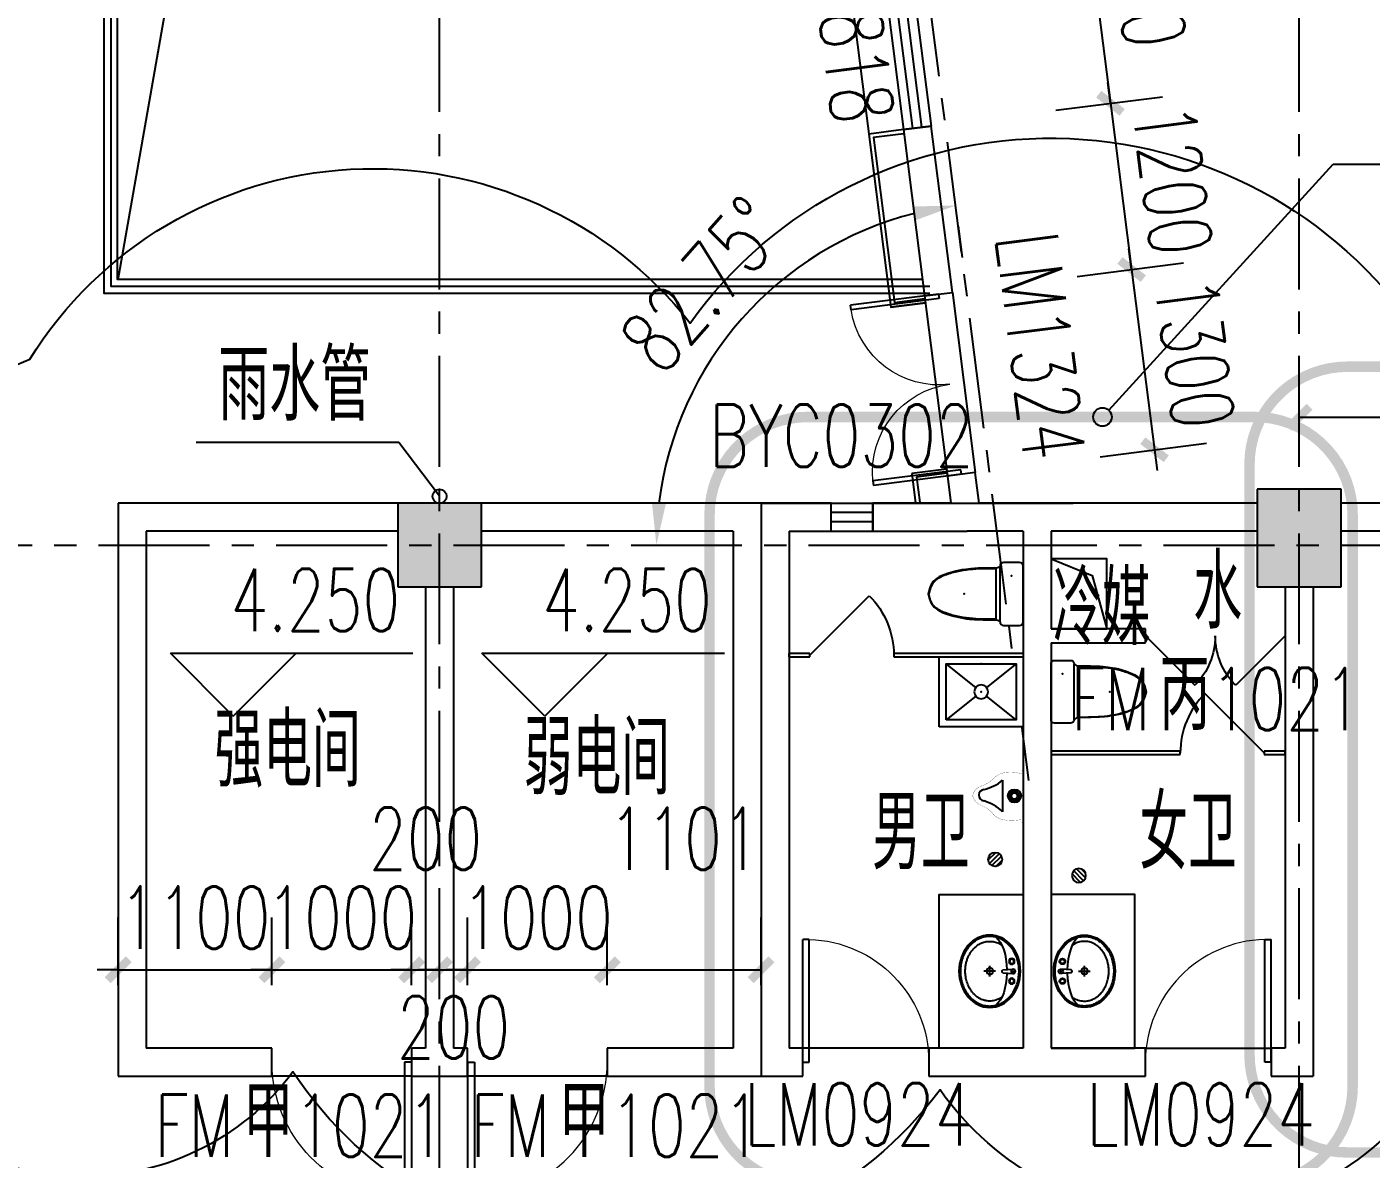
# Model space of a CAD drawing. Header units: millimetres. Extents: x -1048436 to -185795, y -983427 to 400387.
# Drawn here: x -695416 to -685797, y -341189 to -333085 of the extents above; entities that cross this region are included whole.
import ezdxf

# ---------------------------------------------------------------- set-up
doc = ezdxf.new("R2010")
doc.units = ezdxf.units.MM
doc.header["$LTSCALE"] = 500
doc.linetypes.add('DASH', pattern=[0.35, 0.25, -0.1])
doc.linetypes.add('一层轴网$0$CENTER', pattern=[50.8, 31.75, -6.35, 6.35, -6.35])
for name, color, linetype in [('COLUMN', 254, 'Continuous'), ('DIM_IDEN', 3, 'Continuous'), ('DIM_LEAD', 3, 'Continuous'), ('FUR', 55, 'Continuous'), ('PUB_DIM', 3, 'Continuous'), ('PUB_HATCH', 8, 'Continuous'), ('PUB_TEXT', 7, 'Continuous'), ('WINDOW', 4, 'Continuous'), ('WINDOW_TEXT', 7, 'Continuous'), ('一层轴网$0$PUB_DIM', 3, 'Continuous'), ('一层轴网$0$建-轴线', 1, '一层轴网$0$CENTER'), ('建-墙', 254, 'Continuous'), ('建-墙-卫生间隔断', 220, 'Continuous'), ('建-屋面-排水沟落水口', 175, 'Continuous'), ('建-幕墙', 140, 'Continuous'), ('建-文字', 4, 'Continuous'), ('建-楼梯-扶手栏杆', 3, 'Continuous'), ('建-洁具', 55, 'Continuous'), ('建-符号', 13, 'Continuous'), ('建-符号-箭头', 13, 'Continuous'), ('建-符号-门编号', 13, 'Continuous'), ('建-门扇', 32, 'Continuous'), ('建筑-洞口', 3, 'Continuous')]:
    doc.layers.add(name, color=color, linetype=linetype)
doc.layers.add('建-修改云', color=30, linetype='Continuous', plot=False)
doc.layers.add('建-非打-01', color=6, linetype='Continuous', plot=False)
doc.styles.add('_TCH_DIM', font='SIMPLEX', dxfattribs={"bigfont": 'GBCBIG'})
doc.styles.add('_TCH_DIM_T3', font='SIMPLEX', dxfattribs={"width": 0.705882, "bigfont": 'GBCBIG'})
doc.styles.add('_TCH_WINDOW', font='SIMPLEX', dxfattribs={"height": 3.5, "bigfont": 'GBCBIG'})
doc.styles.add('XD2008', font='xd-hzs.shx', dxfattribs={"width": 0.7, "bigfont": 'xd-hztxt.shx'})
doc.styles.add('一层轴网$0$_TCH_DIM_T3', font='SIMPLEX', dxfattribs={"width": 0.705882, "bigfont": 'GBCBIG'})
doc.dimstyles.new('_TCH_ARCH&&150', dxfattribs={"dimtxt": 446.25, "dimasz": 150, "dimexe": 375, "dimexo": 450, "dimgap": 150, "dimtad": 1, "dimdec": 0, "dimzin": 0, "dimdsep": 46, "dimtxsty": '_TCH_DIM_T3', "dimblk": 'ARCHTICK', "dimcen": 0.09, "dimclrt": 7, "dimazin": 2, "dimtfac": 1, "dimtdec": 0, "dimtix": 1, "dimtmove": 2, "dimatfit": 3, "dimldrblk": 'ARCHTICK', "dimfxl": 1, "dimtolj": 1, "dimtzin": 0, "dimarcsym": 0})
doc.dimstyles.new('一层轴网$0$_TCH_ARROW&&150', dxfattribs={"dimtxt": 446.25, "dimasz": 300, "dimexe": 375, "dimexo": 450, "dimgap": 150, "dimtad": 1, "dimdec": 0, "dimzin": 0, "dimdsep": 46, "dimtxsty": '一层轴网$0$_TCH_DIM_T3', "dimcen": 0.09, "dimclrt": 7, "dimazin": 2, "dimtfac": 1, "dimtdec": 0, "dimtix": 1, "dimtmove": 2, "dimatfit": 3, "dimfxl": 1, "dimtolj": 1, "dimtzin": 0, "dimarcsym": 0})

# ---------------------------------------------------------------- blocks, each defined once
blk = doc.blocks.new('$lvtry$00000173')
at = {"color": 0}
for p, q in [((-10.7, -125), (-15.7, -50.1)), ((12, -125), (16, -50.1)), ((1.6, -177.1), (1.6, -260.4)), ((-35.1, -218.8), (40, -218.8))]:
    blk.add_line(p, q, dxfattribs=at)
for centre, radius in [((-69, -61.6), 20.6), ((-69, -61.6), 15.6), ((0.1, -50.1), 15.8), ((72.2, -61.6), 20.6), ((72.2, -61.6), 15.6), ((1.6, -218.8), 23.4)]:
    blk.add_circle(centre, radius, dxfattribs=at)
blk.add_arc((0.6, -116.9), 13.9, 215.48604, 324.51396, dxfattribs=at)
blk.add_ellipse((1.6, -218.8), major_axis=(-259, 0), ratio=0.848663, dxfattribs=at)
for start_param, end_param in [(4.764585, 5.931457), (3.493317, 4.671733)]:
    blk.add_ellipse((1.6, -214.5), major_axis=(-259, 0), ratio=0.459125, start_param=start_param, end_param=end_param, dxfattribs=at)
for points, knots in [([(-247.4, -218.8, 0), (-247.4, -226.1, 0), (-246.9, -233.4, 0), (-244.5, -252.6, 0), (-241.8, -264.5, 0), (-234, -287.6, 0), (-228.9, -298.9, 0), (-216.4, -320.7, 0), (-209.1, -331.1, 0), (-192.3, -350.8, 0), (-182.9, -360.1, 0), (-162.4, -377, 0), (-151.2, -384.8, 0), (-127.4, -398.6, 0), (-114.8, -404.6, 0), (-88.5, -414.7, 0), (-74.8, -418.8, 0), (-46.8, -424.9, 0), (-32.4, -426.9, 0), (-3.6, -428.9, 0), (11, -428.8, 0), (39.8, -426.4, 0), (54.1, -424.2, 0), (82, -417.7, 0), (95.6, -413.4, 0), (121.7, -402.9, 0), (134.2, -396.7, 0), (157.7, -382.6, 0), (168.7, -374.7, 0), (189, -357.5, 0), (198.2, -348.1, 0), (214.5, -328.2, 0), (221.7, -317.6, 0), (233.7, -295.7, 0), (238.6, -284.3, 0), (245.9, -261.1, 0), (248.4, -249.2, 0), (250.9, -225.2, 0), (250.9, -213.2, 0), (248.6, -189.2, 0), (246.1, -177.3, 0), (238.9, -154, 0), (234.1, -142.6, 0), (222.2, -120.6, 0), (215.1, -110.1, 0), (198.8, -90.1, 0), (189.6, -80.7, 0), (169.5, -63.4, 0), (158.5, -55.4, 0), (135.1, -41.2, 0), (122.6, -35, 0), (96.6, -24.4, 0), (83, -20.1, 0), (55.1, -13.5, 0), (40.8, -11.2, 0), (12, -8.8, 0), (-2.5, -8.6, 0), (-31.4, -10.4, 0), (-45.7, -12.4, 0), (-73.8, -18.4, 0), (-87.5, -22.5, 0), (-113.8, -32.5, 0), (-126.5, -38.5, 0), (-150.4, -52.2, 0), (-161.6, -59.9, 0), (-182.2, -76.8, 0), (-191.7, -86, 0), (-208.5, -105.6, 0), (-215.9, -116, 0), (-228.5, -137.8, 0), (-233.6, -149.1, 0), (-241.6, -172.2, 0), (-244.4, -184, 0), (-246.9, -203.6, 0), (-247.4, -211.2, 0), (-247.4, -218.8, 0)], [0, 0, 0, 0, 0.105369, 0.105369, 0.278747, 0.278747, 0.452125, 0.452125, 0.625504, 0.625504, 0.798882, 0.798882, 0.97226, 0.97226, 1.145639, 1.145639, 1.319017, 1.319017, 1.492395, 1.492395, 1.665774, 1.665774, 1.839152, 1.839152, 2.01253, 2.01253, 2.185909, 2.185909, 2.359287, 2.359287, 2.532665, 2.532665, 2.706044, 2.706044, 2.879422, 2.879422, 3.0528, 3.0528, 3.226179, 3.226179, 3.399557, 3.399557, 3.572935, 3.572935, 3.746313, 3.746313, 3.919692, 3.919692, 4.09307, 4.09307, 4.266448, 4.266448, 4.439827, 4.439827, 4.613205, 4.613205, 4.786583, 4.786583, 4.959962, 4.959962, 5.13334, 5.13334, 5.306718, 5.306718, 5.480097, 5.480097, 5.653475, 5.653475, 5.826853, 5.826853, 6.000232, 6.000232, 6.17361, 6.17361, 6.283185, 6.283185, 6.283185, 6.283185]), ([(-183.5, -131.4, 0), (-184.9, -133.4, 0), (-186.3, -135.4, 0), (-191.4, -143.3, 0), (-194.8, -149.3, 0), (-200.6, -161.5, 0), (-203.1, -167.7, 0), (-207.2, -180.3, 0), (-208.9, -186.7, 0), (-211.2, -199.2, 0), (-211.9, -205.4, 0), (-212.3, -214, 0), (-212.4, -216.4, 0), (-212.4, -218.8, 0), (-212.4, -225.2, 0), (-211.9, -231.7, 0), (-210, -246, 0), (-208.2, -253.8, 0), (-204.3, -266.5, 0), (-202.4, -271.5, 0), (-198.1, -281.4, 0), (-195.7, -286.3, 0), (-189.4, -297.6, 0), (-185.2, -304, 0), (-176, -316.2, 0), (-170.9, -322.2, 0), (-160.9, -332.4, 0), (-156.1, -336.8, 0), (-143.4, -347.4, 0), (-135.1, -353.3, 0), (-121.2, -361.8, 0), (-115.9, -364.8, 0), (-105.1, -370.2, 0), (-99.5, -372.8, 0), (-87.8, -377.6, 0), (-81.6, -379.8, 0), (-69, -383.8, 0), (-62.5, -385.6, 0), (-47.3, -389.1, 0), (-38.5, -390.6, 0), (-20.6, -392.8, 0), (-11.6, -393.4, 0), (6.5, -393.7, 0), (15.6, -393.3, 0), (33.6, -391.7, 0), (42.5, -390.5, 0), (59.4, -387.2, 0), (67.4, -385.2, 0), (83.1, -380.5, 0), (90.7, -377.7, 0), (105.6, -371.6, 0), (112.7, -368.2, 0), (126.6, -360.6, 0), (133.3, -356.5, 0), (146, -347.8, 0), (152, -343.1, 0), (163.2, -333.3, 0), (168.5, -328.1, 0), (178.3, -317.3, 0), (182.9, -311.7, 0), (190.4, -301, 0), (193.6, -296, 0), (200.4, -283.8, 0), (203.7, -276.5, 0), (208.6, -263.5, 0), (210.3, -257.8, 0), (213, -246.3, 0), (214.1, -240.5, 0), (215.6, -226.9, 0), (215.8, -219, 0), (215.1, -205.6, 0), (214.5, -200, 0), (212.5, -188.8, 0), (211.2, -183.3, 0), (206.3, -166.7, 0), (201.7, -155.9, 0), (193, -140.7, 0), (190, -136, 0), (186.8, -131.4, 0)], [5.740897, 5.740897, 5.740897, 5.740897, 5.780874, 5.780874, 5.896829, 5.896829, 6.012784, 6.012784, 6.128739, 6.128739, 6.240697, 6.240697, 6.283185, 6.283185, 6.283185, 6.399826, 6.399826, 6.5409, 6.5409, 6.634, 6.634, 6.7271, 6.7271, 6.852188, 6.852188, 6.977276, 6.977276, 7.077377, 7.077377, 7.229977, 7.229977, 7.317389, 7.317389, 7.404801, 7.404801, 7.497094, 7.497094, 7.589386, 7.589386, 7.712334, 7.712334, 7.835281, 7.835281, 7.958228, 7.958228, 8.081175, 8.081175, 8.194983, 8.194983, 8.30879, 8.30879, 8.422598, 8.422598, 8.537599, 8.537599, 8.6526, 8.6526, 8.767602, 8.767602, 8.884432, 8.884432, 8.982435, 8.982435, 9.119467, 9.119467, 9.224191, 9.224191, 9.328914, 9.328914, 9.470087, 9.470087, 9.571187, 9.571187, 9.672288, 9.672288, 9.874489, 9.874489, 9.967059, 9.967059, 9.967059, 9.967059])]:
    blk.add_open_spline(points, degree=3, knots=knots, dxfattribs=at)
for p in [(0.5, -49.9), (1.6, -218.8)]:
    blk.add_point(p, dxfattribs=at)
blk = doc.blocks.new('$lvtry$00000171')
h = blk.add_hatch()
h.set_pattern_fill('ANSI31', color=256, scale=15, style=0)
h.set_pattern_definition([(45, (0, 0), (-16.838, 16.838), [])])
h.paths.add_polyline_path([(35.4, 16.9, 0.162278), (7.1, 31), (-49.5, -25.6, 0.162278), (-35.4, -53.9)])
h.paths.add_polyline_path([(7.1, 31, 0.456412), (-50, -18.5, 0.035489), (-49.5, -25.6)])
h.paths.add_polyline_path([(49.5, -11.4, 0.162278), (35.4, 16.9), (-35.4, -53.9, 0.162278), (-7.1, -68)])
h.paths.add_polyline_path([(50, -18.5, 0.035489), (49.5, -11.4), (-7.1, -68, 0.456412)])
blk.add_circle((0, -18.5), 50)
blk = doc.blocks.new('$lvtry$00000208')
blk.add_wipeout([(200.2, 0), (217.7, -7.3), (224.5, -20), (225, -140), (217.7, -157.7), (200, -165), (188, -180.1), (185.5, -191.7), (186.1, -199.2), (185.6, -242.1), (185.1, -284.9), (183.7, -315.7), (182.4, -346.5), (179.3, -382.8), (168.1, -450.9), (159.5, -496.4), (138.9, -559.5), (114.6, -610.4), (94.2, -636.8), (66.8, -657.5), (34.6, -670.7), (0, -680), (-67, -657.4), (-112, -614.9), (-138.2, -560.6), (-155, -510.1), (-165.5, -470.6), (-174, -424.2), (-181.2, -360.8), (-183.8, -321.9), (-184.5, -300), (-185.5, -257), (-185.9, -220), (-186, -208), (-185.7, -199.9), (-185.5, -191.7), (-189.6, -176.6), (-200.1, -165), (-217.7, -157.6), (-225, -140), (-225, -82.5), (-225, -25), (-217.7, -7.3), (-200, 0)])
at = {"color": 0, "ltscale": 100}
for p, q in [((200, -165), (-200, -165)), ((185.5, -191.7), (-185.5, -191.7))]:
    blk.add_line(p, q, dxfattribs=at)
blk.add_lwpolyline([(186.1, -199.2, -0.296302), (200, -165, 0.414214), (225, -140), (225, -25, 0.414214), (200, 0), (-200, 0, 0.414214), (-225, -25), (-225, -140, 0.413282), (-200.1, -165, -0.238932), (-185.5, -191.7), (-186, -208), (-185.9, -231.9), (-185.1, -282.1), (-183.8, -321.9), (-182.2, -348.1), (-180.2, -373.5), (-176.3, -408.9), (-171.7, -439.4), (-168, -459.4), (-163.1, -481.8), (-146.9, -538.4), (-129.4, -582.8, 0.10752), (-88.2, -642.6, 0.100512), (-43.3, -667.8), (0, -680), (34.6, -670.7), (66.8, -657.5), (94.2, -636.8), (114.6, -610.4), (132.4, -576.2), (145.4, -542.8), (159.5, -496.4), (176.8, -405.4), (179.3, -382.8), (182.4, -346.5), (185.1, -284.9)], format="xyb", close=True)
blk.add_lwpolyline([(186, -202.3), (186.1, -199.2)])
for points in [[(-181, -190.8), (-180.9, -229.9), (-180.8, -260.7), (-179, -322.1), (-177.4, -352.7), (-171.1, -413.8), (-166.5, -444.3), (-156.2, -489.8), (-152.2, -504.9), (-145.2, -527.6), (-142.8, -535.2), (-138.8, -546.5), (-137.4, -550.3), (-134.6, -557.8), (-133.1, -561.5), (-128.5, -572.7), (-125.3, -580.1), (-118.3, -594.3), (-114.5, -601.1), (-106.4, -614.1), (-102, -620.3), (-92.6, -631.6), (-87.5, -636.7), (-79.3, -643.6), (-76.4, -645.7), (-70.5, -649.7), (-67.5, -651.5), (-61.1, -654.9), (-57.8, -656.5), (-51, -659.5), (-47.6, -660.9), (-36.9, -664.8), (-29.5, -667.1), (-14.3, -671.3), (-6.6, -673.2), (1.2, -675.1)], [(181.4, -191.4), (180.9, -229.9), (180.8, -260.7), (179, -322.1), (177.4, -352.7), (171.1, -413.8), (166.5, -444.3), (156.2, -489.8), (152.2, -504.9), (145.2, -527.6), (142.8, -535.2), (138.8, -546.5), (137.4, -550.3), (134.6, -557.8), (133.1, -561.5), (128.5, -572.7), (125.3, -580.1), (118.3, -594.3), (114.5, -601.1), (106.4, -614.1), (102, -620.3), (92.6, -631.6), (87.5, -636.7), (79.3, -643.6), (76.4, -645.7), (70.5, -649.7), (67.5, -651.5), (61.1, -654.9), (57.8, -656.5), (51, -659.5), (47.6, -660.9), (36.9, -664.8), (29.5, -667.1), (14.3, -671.3), (6.6, -673.2), (-1.2, -675.1)]]:
    blk.add_open_spline(points, degree=3, knots=[0, 0, 0, 0, 92.762674, 92.762674, 185.525347, 185.525347, 278.288021, 278.288021, 324.669358, 324.669358, 347.860026, 347.860026, 359.45536, 359.45536, 371.050694, 371.050694, 394.241363, 394.241363, 417.432031, 417.432031, 440.6227, 440.6227, 463.813368, 463.813368, 475.408702, 475.408702, 487.004036, 487.004036, 498.599371, 498.599371, 510.194705, 510.194705, 533.385373, 533.385373, 556.576042, 556.576042, 556.576042, 556.576042], dxfattribs=at)
at = {"color": 0}
for p in [(-129.3, -83.1), (-0.7, -421)]:
    blk.add_point(p, dxfattribs=at)
blk = doc.blocks.new('*D2935')
at = {"layer": 'Defpoints', "color": 0, "transparency": 16777216}
for p in [(64554, 22527.8), (63501.6, 21810.9), (62151.1, 19800), (64900.9, 19800)]:
    blk.add_point(p, dxfattribs=at)
at = {"layer": '一层轴网$0$PUB_DIM', "color": 0, "lineweight": -2, "transparency": 16777216}
for p, q in [((64610.8, 22081.4), (64639.2, 21858.2)), ((62601.1, 19800), (62826.1, 19800))]:
    blk.add_line(p, q, dxfattribs=at)
blk.add_arc((64900.9, 19800), 2449.8, 104.26826, 172.97926, dxfattribs=at)
at = {"layer": '一层轴网$0$PUB_DIM', "color": 0, "transparency": 16777216}
for points in [[(64287.8, 22223.4), (64306.5, 22125.1), (64591.8, 22230.2)], [(62519.4, 20096.4), (62419.6, 20102.5), (62451.1, 19800)]]:
    blk.add_solid(points, dxfattribs=at)
at = {"layer": '一层轴网$0$PUB_DIM', "color": 7, "transparency": 16777216, "insert": (62782.6, 21666), "char_height": 446.25, "attachment_point": 5, "rotation": 48.62376, "style": '一层轴网$0$_TCH_DIM_T3'}
blk.add_mtext('\\A1;82.75°', dxfattribs=at)
blk = doc.blocks.new('M_E14')
blk.add_line((-116.4, -146.3), (109.4, -146.3))
at = {"const_width": 1.5}
for points in [[(-185, 0), (-185, -10), (-165, -10)], [(-185, 0), (185, 0), (185, -10), (165, -10)], [(-136.8, -207.1), (-146.1, -193.9), (-153.4, -182.2), (-159, -171.7), (-163.1, -162.3), (-166.1, -153.9), (-168.1, -146.2), (-169.4, -139.3), (-170.4, -132.8), (-171.2, -126.7), (-171.8, -120.8), (-172.4, -115.1), (-172.8, -109.5), (-173.1, -103.9), (-173.3, -98.1), (-173.3, -92.1), (-173.3, -85.9), (-173.2, -79.2), (-172.9, -71.9), (-172.3, -63.7), (-171.4, -54.4), (-170.1, -43.7), (-168.2, -31.4), (-165.8, -17.2), (-164.2, -9.1)], [(127.5, -214.6), (137.5, -201.9), (145.5, -190.6), (151.6, -180.4), (156.3, -171.3), (159.7, -163), (162.1, -155.5), (163.9, -148.7), (165.2, -142.3), (166.3, -136.2), (167.3, -130.4), (168.2, -124.7), (168.9, -119.1), (169.5, -113.5), (170, -107.8), (170.4, -101.8), (170.8, -95.6), (171, -88.9), (171.1, -81.6), (171, -73.4), (170.6, -64), (169.9, -53.3), (168.7, -40.9), (167.1, -26.6), (164.9, -10.1)], [(165.8, -14.5), (164.9, -8.9)], [(-137.4, -204.9), (-127.1, -213.8)], [(-130, -211.3), (-128.2, -212.9), (-120.3, -220.9), (-113.4, -228.7), (-107.4, -236.3), (-102.1, -243.8), (-97.5, -251.3), (-93.4, -258.7), (-89.7, -266.2), (-86.2, -273.6), (-83.1, -280.9), (-80.1, -288.1), (-77.2, -295.1), (-74.4, -301.8), (-71.5, -308.2), (-68.5, -314.2), (-65.3, -319.8), (-62, -324.9), (-58.5, -329.6), (-54.8, -334), (-51, -338), (-47, -341.6), (-42.9, -344.9), (-38.6, -347.9), (-34.2, -350.5), (-29.7, -352.9), (-25.1, -354.9), (-20.3, -356.6), (-15.4, -358), (-10.4, -359), (-5.3, -359.6), (-0.1, -359.8), (0.3, -359.8)], [(120.4, -218.3), (118.6, -219.8), (110.3, -227.4), (102.9, -234.8), (96.5, -242), (90.8, -249.3), (85.8, -256.4), (81.2, -263.6), (77.1, -270.9), (73.3, -278.1), (69.7, -285.2), (66.3, -292.2), (63, -299), (59.8, -305.6), (56.6, -311.8), (53.3, -317.6), (49.8, -323), (46.2, -328), (42.4, -332.5), (38.5, -336.6), (34.4, -340.4), (30.3, -343.8), (26, -346.8), (21.5, -349.6), (17, -352), (12.3, -354.1), (7.6, -355.8), (2.7, -357.3), (-0.9, -358.1)], [(128.6, -211.6), (117.5, -220.5)]]:
    blk.add_lwpolyline(points, dxfattribs=at)
for radius in [47.3, 34.6, 22.1]:
    blk.add_circle((-4.2, -61.9), radius)
for centre, radius, start, end in [((-386.5, -362.7), 346.2, 14.06156, 38.70013), ((330.9, -365.6), 311.8, 135.28681, 164.39133), ((-9.9, -276), 40.9, 183.65649, 351.93977)]:
    blk.add_arc(centre, radius, start, end)
at = {"width": 0.8, "flags": 9}
for tag in ['XSIZE', 'YSIZE']:
    blk.add_attdef(tag, (0, 0), '', height=0.5, dxfattribs=at)
blk = doc.blocks.new('ghfhfds')
at = {"layer": '建筑-洞口'}
blk.add_lwpolyline([(-688087.7, -337394), (-687687.7, -337394), (-687687.7, -336894), (-688087.7, -336894)], close=True, dxfattribs=at)
blk.add_lwpolyline([(-688087.7, -336894), (-687792.4, -337013.1), (-687687.7, -337394)], dxfattribs=at)
blk = doc.blocks.new('A$C4F09042B')
at = {"layer": 'DIM_LEAD'}
for p, q in [((129065.8, 55957.7), (127616, 55957.7)), ((129356.9, 55573.7), (129065.8, 55957.7))]:
    blk.add_line(p, q, dxfattribs=at)
at = {"layer": '建-屋面-排水沟落水口'}
blk.add_circle((129356.9, 55573.7), 50, dxfattribs=at)
at = {"layer": 'PUB_TEXT', "style": '_TCH_DIM'}
blk.add_text('雨水管', height=506.38, dxfattribs=at).set_placement((127773.5, 56115.2))
blk = doc.blocks.new('A$C5F49506C')
for points in [[(-77324.1, 58198.1), (-77572.5, 58166.6)], [(-77166.4, 56958.5), (-77415.1, 56926.8)], [(-78342.5, 55524.5), (-76110.8, 55524.5)]]:
    blk.add_lwpolyline(points)
at = {"layer": '建-幕墙'}
for points in [[(-78554.9, 65904.5), (-77415.1, 56926.8)], [(-77324.1, 58198.1), (-77572.5, 58166.6), (-77415.1, 56926.8), (-77166.4, 56958.5)], [(-77320.3, 58168.4), (-77539, 58140.6), (-77389.1, 56960.4), (-77170.2, 56988.2)], [(-77015, 55768.1), (-77264, 55736.4)], [(-77264, 55736.4), (-77237.1, 55524.5)], [(-77011.3, 55738.3), (-77230.5, 55710.4), (-77207.3, 55528.3)]]:
    blk.add_lwpolyline(points, dxfattribs=at)
blk = doc.blocks.new('_ArchTick')
at = {"color": 0, "linetype": 'ByBlock', "const_width": 0.4}
blk.add_lwpolyline([(-0.5, -0.5), (0.5, 0.5)], dxfattribs=at)
blk = doc.blocks.new('*D2976')
at = {"layer": 'Defpoints', "color": 0, "transparency": 16777216}
for p in [(-71713.1, 56140), (-74493.1, 55524.5), (-71713.1, 55524.5)]:
    blk.add_point(p, dxfattribs=at)
at = {"layer": 'PUB_DIM', "color": 0, "lineweight": -2, "transparency": 16777216}
for p, q in [((-74493.1, 55974.5), (-74493.1, 56515)), ((-71713.1, 55974.5), (-71713.1, 56515)), ((-74493.1, 56140), (-71713.1, 56140))]:
    blk.add_line(p, q, dxfattribs=at)
at = {"layer": 'PUB_DIM', "color": 0, "lineweight": -2, "transparency": 16777216, "xscale": 150, "yscale": 150, "zscale": 150, "rotation": 180}
blk.add_blockref('_ArchTick', (-74493.1, 56140), dxfattribs=at)
at = {"layer": 'PUB_DIM', "color": 0, "lineweight": -2, "transparency": 16777216, "xscale": 150, "yscale": 150, "zscale": 150}
blk.add_blockref('_ArchTick', (-71713.1, 56140), dxfattribs=at)
at = {"layer": 'PUB_DIM', "color": 7, "transparency": 16777216, "insert": (-73103.1, 56513.1), "char_height": 446.25, "attachment_point": 5, "style": '_TCH_DIM_T3'}
blk.add_mtext('\\A1;2780', dxfattribs=at)
blk = doc.blocks.new('*D1504')
at = {"layer": 'Defpoints', "color": 0, "transparency": 16777216}
for p in [(-688347.5, -334928.5), (-687347.1, -336111.7), (-688183.5, -336218.1)]:
    blk.add_point(p, dxfattribs=at)
at = {"layer": 'PUB_DIM', "color": 0, "lineweight": -2, "transparency": 16777216}
for p, q in [((-687511.1, -334822.1), (-687530, -334673.3)), ((-687901.1, -334871.7), (-687139.1, -334774.8)), ((-687511.1, -334822.1), (-687347.1, -336111.7)), ((-687737.1, -336161.3), (-686975.1, -336064.4)), ((-687347.1, -336111.7), (-687328.1, -336260.5))]:
    blk.add_line(p, q, dxfattribs=at)
at = {"layer": 'PUB_DIM', "color": 0, "lineweight": -2, "transparency": 16777216, "xscale": 150, "yscale": 150, "zscale": 150}
for p, rotation in [((-687511.1, -334822.1), 277.2475262101667), ((-687347.1, -336111.7), 97.24752621016668)]:
    blk.add_blockref('_ArchTick', p, dxfattribs=dict(at, rotation=rotation))
at = {"layer": 'PUB_DIM', "color": 7, "transparency": 16777216, "insert": (-687058.9, -335419.8), "char_height": 446.25, "attachment_point": 5, "rotation": 277.24753, "style": '_TCH_DIM_T3'}
blk.add_mtext('\\A1;1300', dxfattribs=at)
blk = doc.blocks.new('*D1505')
at = {"layer": 'Defpoints', "color": 0, "transparency": 16777216}
for p in [(-688498.9, -333738.4), (-687511.1, -334822.1), (-688347.5, -334928.5)]:
    blk.add_point(p, dxfattribs=at)
at = {"layer": 'PUB_DIM', "color": 0, "lineweight": -2, "transparency": 16777216}
for p, q in [((-687662.4, -333632), (-687681.3, -333483.2)), ((-688052.5, -333681.6), (-687290.4, -333584.7)), ((-687662.4, -333632), (-687511.1, -334822.1)), ((-687901.1, -334871.7), (-687139.1, -334774.8)), ((-687511.1, -334822.1), (-687492.1, -334970.9))]:
    blk.add_line(p, q, dxfattribs=at)
at = {"layer": 'PUB_DIM', "color": 0, "lineweight": -2, "transparency": 16777216, "xscale": 150, "yscale": 150, "zscale": 150}
for p, rotation in [((-687662.4, -333632), 277.2475262101655), ((-687511.1, -334822.1), 97.24752621016556)]:
    blk.add_blockref('_ArchTick', p, dxfattribs=dict(at, rotation=rotation))
at = {"layer": 'PUB_DIM', "color": 7, "transparency": 16777216, "insert": (-687216.6, -334180), "char_height": 446.25, "attachment_point": 5, "rotation": 277.24753, "style": '_TCH_DIM_T3'}
blk.add_mtext('\\A1;1200', dxfattribs=at)
blk = doc.blocks.new('*D1506')
at = {"layer": 'Defpoints', "color": 0, "transparency": 16777216}
for p in [(-688725.9, -331952.8), (-687662.4, -333632), (-688498.9, -333738.4)]:
    blk.add_point(p, dxfattribs=at)
at = {"layer": 'PUB_DIM', "color": 0, "lineweight": -2, "transparency": 16777216}
for p, q in [((-688279.5, -331896), (-687517.5, -331799.1)), ((-687889.5, -331846.4), (-687662.4, -333632)), ((-688052.5, -333681.6), (-687290.4, -333584.7))]:
    blk.add_line(p, q, dxfattribs=at)
at = {"layer": 'PUB_DIM', "color": 0, "lineweight": -2, "transparency": 16777216, "xscale": 150, "yscale": 150, "zscale": 150}
for p, rotation in [((-687889.5, -331846.4), 97.24752621016583), ((-687662.4, -333632), 277.2475262101658)]:
    blk.add_blockref('_ArchTick', p, dxfattribs=dict(at, rotation=rotation))
at = {"layer": 'PUB_DIM', "color": 7, "transparency": 16777216, "insert": (-687405.8, -332692.2), "char_height": 446.25, "attachment_point": 5, "rotation": 277.24753, "style": '_TCH_DIM_T3'}
blk.add_mtext('\\A1;1800', dxfattribs=at)
blk = doc.blocks.new('*D1548')
at = {"layer": 'Defpoints', "color": 0, "transparency": 16777216}
for p in [(-693662.7, -339833.6), (-694762.7, -340394), (-693662.7, -340394)]:
    blk.add_point(p, dxfattribs=at)
at = {"layer": 'PUB_DIM', "color": 0, "lineweight": -2, "transparency": 16777216}
for p, q in [((-694762.7, -339944), (-694762.7, -339458.6)), ((-693662.7, -339944), (-693662.7, -339458.6)), ((-694762.7, -339833.6), (-694912.7, -339833.6)), ((-694762.7, -339833.6), (-693662.7, -339833.6)), ((-693662.7, -339833.6), (-693512.7, -339833.6))]:
    blk.add_line(p, q, dxfattribs=at)
at = {"layer": 'PUB_DIM', "color": 0, "lineweight": -2, "transparency": 16777216, "xscale": 150, "yscale": 150, "zscale": 150}
blk.add_blockref('_ArchTick', (-694762.7, -339833.6), dxfattribs=at)
at = {"layer": 'PUB_DIM', "color": 0, "lineweight": -2, "transparency": 16777216, "xscale": 150, "yscale": 150, "zscale": 150, "rotation": 180}
blk.add_blockref('_ArchTick', (-693662.7, -339833.6), dxfattribs=at)
at = {"layer": 'PUB_DIM', "color": 7, "transparency": 16777216, "insert": (-694212.7, -339460.5), "char_height": 446.25, "attachment_point": 5, "style": '_TCH_DIM_T3'}
blk.add_mtext('\\A1;1100', dxfattribs=at)
blk = doc.blocks.new('*D1549')
at = {"layer": 'Defpoints', "color": 0, "transparency": 16777216}
for p in [(-692662.7, -339833.6), (-693662.7, -340394), (-692662.7, -340394)]:
    blk.add_point(p, dxfattribs=at)
at = {"layer": 'PUB_DIM', "color": 0, "lineweight": -2, "transparency": 16777216}
for p, q in [((-693662.7, -339944), (-693662.7, -339458.6)), ((-692662.7, -339944), (-692662.7, -339458.6)), ((-693662.7, -339833.6), (-693812.7, -339833.6)), ((-693662.7, -339833.6), (-692662.7, -339833.6)), ((-692662.7, -339833.6), (-692512.7, -339833.6))]:
    blk.add_line(p, q, dxfattribs=at)
at = {"layer": 'PUB_DIM', "color": 0, "lineweight": -2, "transparency": 16777216, "xscale": 150, "yscale": 150, "zscale": 150}
blk.add_blockref('_ArchTick', (-693662.7, -339833.6), dxfattribs=at)
at = {"layer": 'PUB_DIM', "color": 0, "lineweight": -2, "transparency": 16777216, "xscale": 150, "yscale": 150, "zscale": 150, "rotation": 180}
blk.add_blockref('_ArchTick', (-692662.7, -339833.6), dxfattribs=at)
at = {"layer": 'PUB_DIM', "color": 7, "transparency": 16777216, "insert": (-693162.7, -339460.5), "char_height": 446.25, "attachment_point": 5, "style": '_TCH_DIM_T3'}
blk.add_mtext('\\A1;1000', dxfattribs=at)
blk = doc.blocks.new('*D1550')
at = {"layer": 'Defpoints', "color": 0, "transparency": 16777216}
for p in [(-692462.7, -339833.6), (-692662.7, -340394), (-692462.7, -340394)]:
    blk.add_point(p, dxfattribs=at)
at = {"layer": 'PUB_DIM', "color": 0, "lineweight": -2, "transparency": 16777216}
for p, q in [((-692662.7, -339944), (-692662.7, -339458.6)), ((-692462.7, -339944), (-692462.7, -339458.6)), ((-692662.7, -339833.6), (-692812.7, -339833.6)), ((-692662.7, -339833.6), (-692462.7, -339833.6)), ((-692462.7, -339833.6), (-692312.7, -339833.6))]:
    blk.add_line(p, q, dxfattribs=at)
at = {"layer": 'PUB_DIM', "color": 0, "lineweight": -2, "transparency": 16777216, "xscale": 150, "yscale": 150, "zscale": 150}
blk.add_blockref('_ArchTick', (-692662.7, -339833.6), dxfattribs=at)
at = {"layer": 'PUB_DIM', "color": 0, "lineweight": -2, "transparency": 16777216, "xscale": 150, "yscale": 150, "zscale": 150, "rotation": 180}
blk.add_blockref('_ArchTick', (-692462.7, -339833.6), dxfattribs=at)
at = {"layer": 'PUB_DIM', "color": 7, "transparency": 16777216, "insert": (-692562.7, -338896.1), "char_height": 446.25, "attachment_point": 5, "style": '_TCH_DIM_T3'}
blk.add_mtext('\\A1;200', dxfattribs=at)
blk = doc.blocks.new('*D1551')
at = {"layer": 'Defpoints', "color": 0, "transparency": 16777216}
for p in [(-692262.7, -339833.6), (-692462.7, -340394), (-692262.7, -340394)]:
    blk.add_point(p, dxfattribs=at)
at = {"layer": 'PUB_DIM', "color": 0, "lineweight": -2, "transparency": 16777216}
for p, q in [((-692462.7, -339944), (-692462.7, -339458.6)), ((-692262.7, -339944), (-692262.7, -339458.6)), ((-692462.7, -339833.6), (-692612.7, -339833.6)), ((-692462.7, -339833.6), (-692262.7, -339833.6)), ((-692262.7, -339833.6), (-692112.7, -339833.6))]:
    blk.add_line(p, q, dxfattribs=at)
at = {"layer": 'PUB_DIM', "color": 0, "lineweight": -2, "transparency": 16777216, "xscale": 150, "yscale": 150, "zscale": 150}
blk.add_blockref('_ArchTick', (-692462.7, -339833.6), dxfattribs=at)
at = {"layer": 'PUB_DIM', "color": 0, "lineweight": -2, "transparency": 16777216, "xscale": 150, "yscale": 150, "zscale": 150, "rotation": 180}
blk.add_blockref('_ArchTick', (-692262.7, -339833.6), dxfattribs=at)
at = {"layer": 'PUB_DIM', "color": 7, "transparency": 16777216, "insert": (-692362.7, -340246.1), "char_height": 446.25, "attachment_point": 5, "style": '_TCH_DIM_T3'}
blk.add_mtext('\\A1;200', dxfattribs=at)
blk = doc.blocks.new('*D1552')
at = {"layer": 'Defpoints', "color": 0, "transparency": 16777216}
for p in [(-691262.7, -339833.6), (-692262.7, -340394), (-691262.7, -340394)]:
    blk.add_point(p, dxfattribs=at)
at = {"layer": 'PUB_DIM', "color": 0, "lineweight": -2, "transparency": 16777216}
for p, q in [((-692262.7, -339944), (-692262.7, -339458.6)), ((-691262.7, -339944), (-691262.7, -339458.6)), ((-692262.7, -339833.6), (-692412.7, -339833.6)), ((-692262.7, -339833.6), (-691262.7, -339833.6)), ((-691262.7, -339833.6), (-691112.7, -339833.6))]:
    blk.add_line(p, q, dxfattribs=at)
at = {"layer": 'PUB_DIM', "color": 0, "lineweight": -2, "transparency": 16777216, "xscale": 150, "yscale": 150, "zscale": 150}
blk.add_blockref('_ArchTick', (-692262.7, -339833.6), dxfattribs=at)
at = {"layer": 'PUB_DIM', "color": 0, "lineweight": -2, "transparency": 16777216, "xscale": 150, "yscale": 150, "zscale": 150, "rotation": 180}
blk.add_blockref('_ArchTick', (-691262.7, -339833.6), dxfattribs=at)
at = {"layer": 'PUB_DIM', "color": 7, "transparency": 16777216, "insert": (-691762.7, -339460.5), "char_height": 446.25, "attachment_point": 5, "style": '_TCH_DIM_T3'}
blk.add_mtext('\\A1;1000', dxfattribs=at)
blk = doc.blocks.new('*D1553')
at = {"layer": 'Defpoints', "color": 0, "transparency": 16777216}
for p in [(-690162.1, -339833.6), (-691262.7, -340394), (-690162.1, -340394)]:
    blk.add_point(p, dxfattribs=at)
at = {"layer": 'PUB_DIM', "color": 0, "lineweight": -2, "transparency": 16777216}
for p, q in [((-691262.7, -339944), (-691262.7, -339458.6)), ((-690162.1, -339944), (-690162.1, -339458.6)), ((-691262.7, -339833.6), (-690162.1, -339833.6))]:
    blk.add_line(p, q, dxfattribs=at)
at = {"layer": 'PUB_DIM', "color": 0, "lineweight": -2, "transparency": 16777216, "xscale": 150, "yscale": 150, "zscale": 150, "rotation": 180}
blk.add_blockref('_ArchTick', (-691262.7, -339833.6), dxfattribs=at)
at = {"layer": 'PUB_DIM', "color": 0, "lineweight": -2, "transparency": 16777216, "xscale": 150, "yscale": 150, "zscale": 150}
blk.add_blockref('_ArchTick', (-690162.1, -339833.6), dxfattribs=at)
at = {"layer": 'PUB_DIM', "color": 7, "transparency": 16777216, "insert": (-690712.4, -338896.1), "char_height": 446.25, "attachment_point": 5, "style": '_TCH_DIM_T3'}
blk.add_mtext('\\A1;1101', dxfattribs=at)
blk = doc.blocks.new('$DorLib2D$00000001')
for p, q in [((0.45, 0.975), (0.5, 0.975)), ((0.45, 0), (0.45, 0.975)), ((0.5, 0), (0.5, 0.975)), ((0.5, 0), (0.45, 0))]:
    blk.add_line(p, q)
at = {"lineweight": 13}
blk.add_arc((0.475, 0), 0.975, 91.46928, 180, dxfattribs=at)
blk = doc.blocks.new('$DorLib2D$00000114')
at = {"color": 0}
blk.add_line((0.5, 0), (-0.207, 0.707), dxfattribs=at)
blk.add_arc((0.5, 0), 1, 135, 180, dxfattribs=at)
blk = doc.blocks.new('$DorLib2D$00000116')
at = {"color": 0}
for p, q in [((-0.5, 0), (-0.1464, 0.3536)), ((0.5, 0), (0.1464, 0.3536))]:
    blk.add_line(p, q, dxfattribs=at)
for centre, start, end in [((-0.5, 0), 0, 45), ((0.5, 0), 135, 180)]:
    blk.add_arc(centre, 0.5, start, end, dxfattribs=at)
blk = doc.blocks.new('$lvtry$00000191')
at = {"color": 0}
blk.add_wipeout([(300, -500), (300, 0), (-300, 0), (-300, -500)], dxfattribs=at)
for p, q in [((-250, -50), (-39, -218.8)), ((39, -218.8), (250, -50)), ((-250, -450), (-39, -281.2)), ((39, -281.2), (250, -450))]:
    blk.add_line(p, q, dxfattribs=at)
for points in [[(300, -500), (300, 0), (-300, 0), (-300, -500)], [(250, -450), (250, -50), (-250, -50), (-250, -450)]]:
    blk.add_lwpolyline(points, close=True, dxfattribs=at)
blk.add_circle((0, -250), 50, dxfattribs=at)
for p in [(0, -50), (0, -250)]:
    blk.add_point(p, dxfattribs=at)
blk = doc.blocks.new('$DorLib2D$00000002')
for p, q in [((-0.5, 0), (-0.5, 0.4875)), ((-0.475, 0.4875), (-0.5, 0.4875)), ((-0.475, 0), (-0.475, 0.4875)), ((0.475, 0), (0.475, 0.4875)), ((0.475, 0.4875), (0.5, 0.4875)), ((0.5, 0), (0.5, 0.4875)), ((-0.5, 0), (-0.475, 0)), ((0.5, 0), (0.475, 0))]:
    blk.add_line(p, q)
at = {"lineweight": 13}
for centre, start, end in [((-0.4875, 0), 0, 88.53072), ((0.4875, 0), 91.46928, 180)]:
    blk.add_arc(centre, 0.4875, start, end, dxfattribs=at)
blk = doc.blocks.new('$TCHSYS$WIN2D')
for p, q in [((-0.5, 0.5), (0.5, 0.5)), ((-0.5, 0.5), (-0.5, -0.5)), ((0.5, 0.5), (0.5, -0.5)), ((0.5, 0.1667), (-0.5, 0.1667)), ((0.5, -0.1667), (-0.5, -0.1667)), ((-0.5, -0.5), (0.5, -0.5))]:
    blk.add_line(p, q)
blk = doc.blocks.new('一层轴网')
at = {"layer": '一层轴网$0$建-轴线', "ltscale": 0.05}
for p, q in [((65115, 18116.1), (56955.6, 82276.4)), ((-2500, 19800), (77110, 19800))]:
    blk.add_line(p, q, dxfattribs=at)
for points in [[(60900, -2500), (60900, 26879.1)], [(67050, -2500), (67050, 26879.1)]]:
    blk.add_lwpolyline(points, dxfattribs=at)
at = {"layer": '一层轴网$0$PUB_DIM'}
dim = blk.add_angular_dim_3p(base=(63501.6, 21810.9), center=(64900.9, 19800), p1=(64554, 22527.8), p2=(62151.1, 19800), dimstyle='一层轴网$0$_TCH_ARROW&&150', dxfattribs=at)
dim.commit()
dim.dimension.update_dxf_attribs({"geometry": '*D2935', "text_midpoint": (62782.6, 21666)})
blk = doc.blocks.new('A$C20CF2A72')
at = {"layer": 'PUB_DIM'}
dim = blk.add_aligned_dim(p1=(-74493.1, 55524.5), p2=(-71713.1, 55524.5), distance=615.5, dimstyle='_TCH_ARCH&&150', dxfattribs=at)
dim.commit()
dim.dimension.update_dxf_attribs({"geometry": '*D2976', "text_midpoint": (-73103.1, 56513.1)})

msp = doc.modelspace()

# ---------------------------------------------------------------- hatches: boundary and pattern name
at = {"layer": 'PUB_HATCH'}
for points in [[(-686612.7, -336394), (-686612.7, -337094), (-686012.7, -337094), (-686012.7, -336394)], [(-692762.7, -336494), (-692762.7, -337094), (-692162.7, -337094), (-692162.7, -336494)]]:
    msp.add_hatch(color=256, dxfattribs=at).paths.add_polyline_path(points)

# ---------------------------------------------------------------- linework, layer by layer
msp.add_lwpolyline([(-689005.8, -334894), (-694767.7, -334894.1), (-694762.1, -326672.1), (-690126.4, -326082.6)])
at = {"linetype": 'Continuous', "ltscale": 10000}
msp.add_lwpolyline([(-694762.1, -334894.1), (-693617.3, -328372.4), (-690126.4, -326082.6)], dxfattribs=at)
at = {"layer": 'COLUMN'}
for p, q in [((-686612.7, -336394), (-686612.7, -337094)), ((-686012.7, -336394), (-686612.7, -336394)), ((-686012.7, -337094), (-686012.7, -336394)), ((-692762.7, -336494), (-692762.7, -337094)), ((-692162.7, -336494), (-692762.7, -336494)), ((-692162.7, -337094), (-692162.7, -336494)), ((-692762.7, -337094), (-692162.7, -337094)), ((-686612.7, -337094), (-686012.7, -337094))]:
    msp.add_line(p, q, dxfattribs=at)
at = {"layer": 'DIM_IDEN'}
for p, q in [((-687675, -335828.3), (-686069.8, -334068.5)), ((-686069.8, -334068.5), (-683882, -334068.5))]:
    msp.add_line(p, q, dxfattribs=at)
msp.add_circle((-687719.7, -335877.2), 66.2, dxfattribs=at)
at = {"layer": '建-修改云'}
msp.add_line((-688287.7, -340394), (-688887.7, -340394), dxfattribs=at)
at = {"layer": '建-墙'}
for p, q in [((-688945.3, -333795.2), (-689143.7, -333820.4)), ((-689143.7, -333820.4), (-688992.3, -335010.5)), ((-688793.9, -334985.2), (-688945.3, -333795.2)), ((-688992.3, -335010.5), (-688793.9, -334985.2)), ((-688629.9, -336274.8), (-688828.3, -336300.1)), ((-688828.3, -336300.1), (-688803.7, -336494)), ((-688602, -336494), (-688629.9, -336274.8)), ((-694762.7, -336494), (-694762.7, -340594)), ((-692762.7, -336494), (-694762.7, -336494)), ((-690162.1, -336494), (-692162.7, -336494)), ((-690162.1, -336494), (-690162.1, -340594)), ((-690162.1, -336494), (-690162.1, -340594)), ((-689662.1, -336494), (-690162.1, -336494)), ((-689662.1, -336694), (-689662.1, -336494)), ((-688803.7, -336494), (-689362.1, -336494)), ((-689362.1, -336494), (-689362.1, -336694)), ((-688187.7, -336494), (-688602, -336494)), ((-686612.7, -336494), (-688187.7, -336494)), ((-679052.7, -336494), (-686012.7, -336494)), ((-694562.7, -336694), (-694562.7, -340394)), ((-692762.7, -336694), (-694562.7, -336694)), ((-690362.1, -336694), (-692162.7, -336694)), ((-690362.1, -336694), (-690362.1, -340394)), ((-689962.1, -336694), (-689962.1, -340394)), ((-689962.1, -336694), (-689662.1, -336694)), ((-689362.1, -336694), (-688688.8, -336694)), ((-688287.7, -336694), (-688688.8, -336694)), ((-688087.7, -336694), (-688087.7, -337394)), ((-686612.7, -336694), (-688087.7, -336694)), ((-679052.7, -336694), (-686012.7, -336694)), ((-692562.7, -337094), (-692562.7, -340394)), ((-692362.7, -337094), (-692362.7, -340394)), ((-686412.7, -337094), (-686412.7, -337394)), ((-686212.7, -337094), (-686212.7, -337494)), ((-687412.7, -337394), (-688087.7, -337394)), ((-687412.7, -337494), (-687412.7, -337394)), ((-686412.7, -337394), (-686412.7, -337494)), ((-688287.7, -337494), (-688287.7, -337569)), ((-688087.7, -337494), (-687412.7, -337494)), ((-688087.7, -337494), (-688087.7, -337569)), ((-686412.7, -337494), (-686412.7, -340394)), ((-686212.7, -337494), (-686212.7, -340594)), ((-688287.7, -337569), (-688287.7, -338269)), ((-688287.7, -338269), (-688287.7, -340394)), ((-688087.7, -338269), (-688087.7, -340394)), ((-693662.7, -340394), (-694562.7, -340394)), ((-693662.7, -340594), (-693662.7, -340394)), ((-692562.7, -340394), (-692662.7, -340394)), ((-692662.7, -340394), (-692662.7, -340594)), ((-692262.7, -340394), (-692362.7, -340394)), ((-692262.7, -340594), (-692262.7, -340394)), ((-690362.1, -340394), (-691262.7, -340394)), ((-691262.7, -340394), (-691262.7, -340594)), ((-689862.7, -340394), (-689962.1, -340394)), ((-689862.7, -340594), (-689862.7, -340394)), ((-688287.7, -340394), (-688962.7, -340394)), ((-688962.7, -340394), (-688962.7, -340594)), ((-687412.7, -340394), (-688087.7, -340394)), ((-687412.7, -340594), (-687412.7, -340394)), ((-686412.7, -340394), (-686512.7, -340394)), ((-686512.7, -340394), (-686512.7, -340594)), ((-694762.7, -340594), (-693662.7, -340594)), ((-692662.7, -340594), (-692462.1, -340594)), ((-692462.1, -340594), (-692262.7, -340594)), ((-691262.7, -340594), (-690162.1, -340594)), ((-690162.1, -340594), (-689862.7, -340594)), ((-688962.7, -340594), (-688187.7, -340594)), ((-688187.7, -340594), (-687412.7, -340594)), ((-686512.7, -340594), (-686212.7, -340594))]:
    msp.add_line(p, q, dxfattribs=at)
at = {"layer": '建-墙-卫生间隔断'}
for p, q in [((-689812.7, -337569), (-689962.7, -337569)), ((-689962.7, -337569), (-689962.7, -337594)), ((-689962.7, -337594), (-689812.7, -337594)), ((-689812.7, -337594), (-689812.7, -337569)), ((-688287.7, -337569), (-689212.7, -337569)), ((-689212.7, -337569), (-689212.7, -337594)), ((-689212.7, -337594), (-688287.7, -337594)), ((-687162.7, -338269), (-688087.7, -338269)), ((-687162.7, -338294), (-687162.7, -338269)), ((-686412.7, -338269), (-686562.7, -338269)), ((-686562.7, -338269), (-686562.7, -338294)), ((-686412.7, -338294), (-686412.7, -338269)), ((-688087.7, -338294), (-687162.7, -338294)), ((-686562.7, -338294), (-686412.7, -338294))]:
    msp.add_line(p, q, dxfattribs=at)
at = {"layer": '建-楼梯-扶手栏杆'}
for points in [[(-688955, -334994), (-694862.1, -334994), (-694862.1, -326584), (-690139, -325983.4)], [(-688955, -334944), (-694812.1, -334944), (-694812.1, -326628.1), (-690132.7, -326033)]]:
    msp.add_lwpolyline(points, dxfattribs=at)
at = {"layer": '建-洁具'}
for points in [[(-688287.7, -340394), (-688887.7, -340394), (-688887.7, -339294), (-688287.7, -339294)], [(-688087.7, -340394), (-687487.7, -340394), (-687487.7, -339294), (-688087.7, -339294)]]:
    msp.add_lwpolyline(points, dxfattribs=at)
at = {"layer": '建-符号'}
for p, q in [((-693939.2, -338017.6), (-694389.2, -337567.6)), ((-694389.2, -337567.6), (-692654.6, -337567.6)), ((-693939.2, -338017.6), (-693489.2, -337567.6)), ((-691709.3, -338017.6), (-692159.3, -337567.6)), ((-692159.3, -337567.6), (-690424.8, -337567.6)), ((-691709.3, -338017.6), (-691259.3, -337567.6))]:
    msp.add_line(p, q, dxfattribs=at)
at = {"layer": '建-符号-箭头', "linetype": 'DASH', "ltscale": 2, "const_width": 75}
msp.add_lwpolyline([(-686667.8, -336217.3, -0.414214), (-685967.8, -335517.3), (-678783.7, -335517.3, -0.414214), (-678083.7, -336217.3), (-678083.7, -340441, -0.414214), (-678783.7, -341141), (-685967.8, -341141, -0.414214), (-686667.8, -340441)], format="xyb", close=True, dxfattribs=at)
at = {"layer": '建-门扇'}
for p, q in [((-688793.9, -334985.2), (-688629.9, -336274.8)), ((-688992.3, -335010.5), (-688828.3, -336300.1)), ((-688962.7, -340394), (-689862.7, -340394)), ((-687412.7, -340394), (-686512.7, -340394)), ((-692662.7, -340594), (-693662.7, -340594)), ((-691262.7, -340594), (-692262.7, -340594))]:
    msp.add_line(p, q, dxfattribs=at)

# ---------------------------------------------------------------- block references
at = {"layer": 'FUR', "rotation": 270}
msp.add_blockref('M_E14', (-688287.7, -338594), dxfattribs=at)
at = {"layer": 'WINDOW'}
ref = msp.add_blockref('$TCHSYS$WIN2D', (-689158, -332915), dxfattribs=dict(at, xscale=1800, yscale=-200, zscale=1800, rotation=277.2475258529965))
ref.add_attrib('A', 'LC1818', (-689849.7, -332216.7), dxfattribs={"layer": 'WINDOW_TEXT', "height": 446.25, "rotation": 277.24753, "style": '_TCH_WINDOW', "width": 0.705882})
ref = msp.add_blockref('$TCHSYS$WIN2D', (-689512.1, -336594), dxfattribs=dict(at, xscale=-300, yscale=200, zscale=-300, rotation=180.0000000075261))
ref.add_attrib('A', 'BYC0302', (-690532.1, -336233.8), dxfattribs={"layer": 'WINDOW_TEXT', "height": 446.25, "rotation": 0, "style": '_TCH_WINDOW', "width": 0.705882})
at = {"layer": '建-墙-卫生间隔断', "xscale": 600, "zscale": 25}
for p, yscale, rotation in [((-689512.7, -337581.5), -600, 179.9999999998816), ((-686862.7, -338281.5), 600, 1.183709060605345e-10)]:
    msp.add_blockref('$DorLib2D$00000114', p, dxfattribs=dict(at, yscale=yscale, rotation=rotation))
at = {"layer": '建-洁具', "xscale": -1, "yscale": -1}
for name, p, rotation in [('$lvtry$00000208', (-688287.7, -337144), 90), ('$lvtry$00000173', (-688067.7, -339845.6), 270)]:
    msp.add_blockref(name, p, dxfattribs=dict(at, rotation=rotation))
at = {"layer": '建-洁具', "yscale": -1}
for name, p, rotation in [('$lvtry$00000208', (-688087.7, -337844), 270), ('$lvtry$00000173', (-688307.7, -339845.6), 90.00000000000001)]:
    msp.add_blockref(name, p, dxfattribs=dict(at, rotation=rotation))
at = {"layer": '建-洁具'}
msp.add_blockref('$lvtry$00000171', (-688487.2, -339025.1), dxfattribs=at)
at = {"layer": '建-洁具', "xscale": -1}
msp.add_blockref('$lvtry$00000171', (-687888.1, -339140.9), dxfattribs=at)
at = {"layer": '建-门扇'}
ref = msp.add_blockref('$DorLib2D$00000002', (-688811.1, -335642.6), dxfattribs=dict(at, xscale=1300, yscale=-1300, zscale=200, rotation=277.2475258529965))
ref.add_attrib('A', 'LM1324', (-688486.6, -334586.3), dxfattribs={"layer": '建-符号-门编号', "height": 446.25, "rotation": 277.24753, "style": '_TCH_WINDOW', "width": 0.705882})
ref = msp.add_blockref('$DorLib2D$00000001', (-689412.7, -340494), dxfattribs=dict(at, xscale=900, yscale=-900, zscale=200, rotation=180))
ref.add_attrib('A', 'LM0924', (-690282.7, -341092.1), dxfattribs={"layer": '建-符号-门编号', "height": 446.25, "style": '_TCH_WINDOW', "width": 0.705882})
ref = msp.add_blockref('$DorLib2D$00000001', (-686962.7, -340494), dxfattribs=dict(at, xscale=900, yscale=900, zscale=200))
ref.add_attrib('A', 'LM0924', (-687832.7, -341092.1), dxfattribs={"layer": '建-符号-门编号', "height": 446.25, "style": '_TCH_WINDOW', "width": 0.705882})
at = {"layer": '建-门扇', "yscale": 1000, "zscale": 200, "rotation": 180}
for p, xscale in [((-693162.7, -340494), -1000), ((-691762.7, -340494), 1000)]:
    msp.add_blockref('$DorLib2D$00000001', p, dxfattribs=dict(at, xscale=xscale))

# ---------------------------------------------------------------- texts
at = {"layer": '建-文字'}
for s, height, style, width, p in [('水', 525, 'XD2008', 0.7, (-687069.6, -337390.8)), ('冷媒', 525, 'XD2008', 0.7, (-688073.3, -337508.1)), ('4.250', 446.25, '_TCH_DIM', 0.705882, (-693959.6, -337410.1)), ('4.250', 446.25, '_TCH_DIM', 0.705882, (-691729.8, -337410.1)), ('强电间', 525, 'XD2008', 0.7, (-694073.8, -338525.3)), ('弱电间', 525, 'XD2008', 0.7, (-691861.1, -338582.2)), ('女卫', 525, 'XD2008', 0.7, (-687456.4, -339115.5)), ('男卫', 525, 'XD2008', 0.7, (-689368.4, -339115.5))]:
    msp.add_text(s, height=height, dxfattribs=dict(at, style=style, width=width)).set_placement(p)
at = {"layer": '建-符号-门编号', "style": '_TCH_WINDOW'}
for s, p in [('丙', (-687313.8, -338119.7)), ('甲', (-693871.2, -341173.1)), ('甲', (-691610.2, -341172.6))]:
    msp.add_text(s, height=506.4, dxfattribs=at).set_placement(p)
at = {"layer": '建-符号-门编号', "style": '_TCH_WINDOW', "width": 0.705882}
for s, p in [('1021', (-686945.1, -338119.7)), ('FM', (-694501.2, -341173.1)), ('1021', (-693502.6, -341173.1)), ('FM', (-692240.2, -341172.6)), ('1021', (-691241.6, -341172.6))]:
    msp.add_text(s, height=446.25, dxfattribs=at).set_placement(p)

# ---------------------------------------------------------------- dimensions: what is measured, and where the dimension line sits
at = {"layer": 'PUB_DIM'}
for p1, p2, distance, picture, middle in [((-688725.9, -331952.8), (-688498.9, -333738.4), 843.2, '*D1506', (-687405.8, -332692.2)), ((-688498.9, -333738.4), (-688347.5, -334928.5), 843.2, '*D1505', (-687216.6, -334180)), ((-688347.5, -334928.5), (-688183.5, -336218.1), 843.2, '*D1504', (-687058.9, -335419.8)), ((-694762.7, -340394), (-693662.7, -340394), 560.4, '*D1548', (-694212.7, -339460.5)), ((-693662.7, -340394), (-692662.7, -340394), 560.4, '*D1549', (-693162.7, -339460.5)), ((-692262.7, -340394), (-691262.7, -340394), 560.4, '*D1552', (-691762.7, -339460.5))]:
    dim = msp.add_aligned_dim(p1=p1, p2=p2, distance=distance, dimstyle='_TCH_ARCH&&150', dxfattribs=at)
    dim.commit()
    dim.dimension.update_dxf_attribs({"geometry": picture, "text_midpoint": middle})
for base, p1, p2, picture, middle in [((-692462.7, -339833.6), (-692662.7, -340394), (-692462.7, -340394), '*D1550', (-692562.7, -338896.1)), ((-690162.1, -339833.6), (-691262.7, -340394), (-690162.1, -340394), '*D1553', (-690712.4, -338896.1)), ((-692262.7, -339833.6), (-692462.7, -340394), (-692262.7, -340394), '*D1551', (-692362.7, -340246.1))]:
    dim = msp.add_linear_dim(base=base, p1=p1, p2=p2, angle=0, dimstyle='_TCH_ARCH&&150', dxfattribs=at)
    dim.commit()
    dim.dimension.update_dxf_attribs({"geometry": picture, "text_midpoint": middle, "dimtype": 129})

# ---------------------------------------------------------------- next in the draw order: linework, layer by layer
at = {"layer": '建-墙'}
for p, q in [((-688287.7, -336694), (-688287.7, -337494)), ((-688087.7, -337569), (-688087.7, -338269))]:
    msp.add_line(p, q, dxfattribs=at)
at = {"layer": '建-符号-箭头', "linetype": 'DASH', "ltscale": 2, "const_width": 75}
msp.add_lwpolyline([(-690531.2, -336577.2, -0.414214), (-689831.2, -335877.2), (-686629.7, -335877.2, -0.414214), (-685929.7, -336577.2), (-685929.7, -340669.4, -0.414214), (-686629.7, -341369.4), (-689831.2, -341369.4, -0.414214), (-690531.2, -340669.4)], format="xyb", close=True, dxfattribs=at)
at = {"layer": '建-非打-01'}
msp.add_lwpolyline([(-695395.7, -335464, -0.520567), (-690670.1, -335204.6, -0.520567), (-685465.8, -335268.4, -0.520567), (-683103.1, -335459.9, -0.520567), (-678058.4, -335587.5, -0.520567), (-676685.5, -337246.4, -0.520567), (-677228.3, -339256.2, -0.520567), (-678026.5, -340117.6, -0.520567), (-681059.7, -340596.1, -0.520567), (-685401.9, -340691.8, -0.520567), (-688882.1, -340691.8, -0.520567), (-693511.7, -340564.2, -0.520567), (-696576.9, -340468.5, -0.520567)], format="xyb", close=True, dxfattribs=at)

# ---------------------------------------------------------------- next in the draw order: block references
for name, p in [('一层轴网', (-753362.7, -356594)), ('A$C20CF2A72', (-611819.6, -392018.5)), ('A$C4F09042B', (-821819.6, -392018.5)), ('A$C5F49506C', (-611819.6, -392018.5)), ('ghfhfds', (0, 0.4))]:
    msp.add_blockref(name, p)
at = {"layer": '建-门扇', "xscale": -1000, "yscale": 1000, "zscale": 100, "rotation": 180}
msp.add_blockref('$DorLib2D$00000116', (-686912.7, -337444), dxfattribs=at)

# ---------------------------------------------------------------- next in the draw order: texts
at = {"layer": '建-符号-门编号', "style": '_TCH_WINDOW', "width": 0.705882}
msp.add_text('FM', height=446.25, dxfattribs=at).set_placement((-687943.8, -338119.7))

# ---------------------------------------------------------------- next in the draw order: block references
at = {"layer": '建-洁具', "yscale": -1, "rotation": 180}
msp.add_blockref('$lvtry$00000191', (-688587.7, -337594), dxfattribs=at)

doc.saveas('drawing.dxf')
